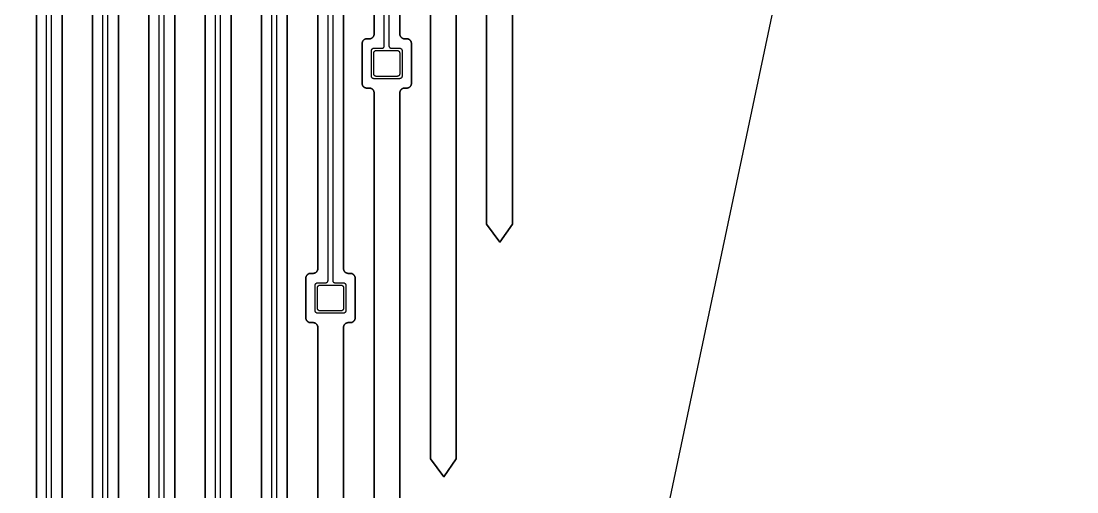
# Model space of a CAD drawing. Extents: x -2057 to 2225, y -44 to 31181.
# Drawn here: x 534.3 to 984.5, y 2857.1 to 3057.8 of the extents above; entities that cross this region are included whole.
import ezdxf

# ---------------------------------------------------------------- set-up
doc = ezdxf.new("R2010")
doc.units = 0
for name, color, linetype in [('electrode', 6, 'CONTINUOUS'), ('etching', 7, 'CONTINUOUS'), ('L2D0_etching2', 4, 'CONTINUOUS'), ('L3D0_etching3', 5, 'CONTINUOUS'), ('metalization', 8, 'CONTINUOUS'), ('polyimide', 9, 'CONTINUOUS'), ('polyimide_etch_borders', 10, 'CONTINUOUS')]:
    doc.layers.add(name, color=color, linetype=linetype)

msp = doc.modelspace()

# ---------------------------------------------------------------- linework, layer by layer
at = {"layer": 'electrode'}
for points in [[(685.66, 3034.247), (685.573, 3034.255), (685.487, 3034.27), (685.402, 3034.293), (685.32, 3034.323), (685.241, 3034.36), (685.166, 3034.403), (685.094, 3034.453), (685.027, 3034.509), (684.965, 3034.571), (684.909, 3034.638), (684.859, 3034.71), (684.816, 3034.785), (684.779, 3034.864), (684.749, 3034.946), (684.726, 3035.031), (684.711, 3035.117), (684.703, 3035.204), (684.703, 3044.291), (684.711, 3044.378), (684.726, 3044.464), (684.749, 3044.548), (684.779, 3044.63), (684.816, 3044.71), (684.859, 3044.785), (684.909, 3044.857), (684.965, 3044.924), (685.027, 3044.985), (685.094, 3045.042), (685.166, 3045.092), (685.241, 3045.135), (685.32, 3045.172), (685.402, 3045.202), (685.487, 3045.225), (685.573, 3045.24), (685.66, 3045.247), (694.747, 3045.247), (694.834, 3045.24), (694.92, 3045.225), (695.004, 3045.202), (695.086, 3045.172), (695.166, 3045.135), (695.241, 3045.092), (695.313, 3045.042), (695.38, 3044.985), (695.441, 3044.924), (695.498, 3044.857), (695.548, 3044.785), (695.591, 3044.71), (695.628, 3044.63), (695.658, 3044.548), (695.681, 3044.464), (695.696, 3044.378), (695.703, 3044.291), (695.703, 3035.204), (695.696, 3035.117), (695.681, 3035.031), (695.658, 3034.946), (695.628, 3034.864), (695.591, 3034.785), (695.548, 3034.71), (695.498, 3034.638), (695.441, 3034.571), (695.38, 3034.509), (695.313, 3034.453), (695.241, 3034.403), (695.166, 3034.36), (695.086, 3034.323), (695.004, 3034.293), (694.92, 3034.27), (694.834, 3034.255), (694.747, 3034.247)], [(661.66, 2934.247), (661.573, 2934.255), (661.487, 2934.27), (661.402, 2934.293), (661.32, 2934.323), (661.241, 2934.36), (661.166, 2934.403), (661.094, 2934.453), (661.027, 2934.509), (660.965, 2934.571), (660.909, 2934.638), (660.859, 2934.71), (660.816, 2934.785), (660.779, 2934.864), (660.749, 2934.946), (660.726, 2935.031), (660.711, 2935.117), (660.703, 2935.204), (660.703, 2944.291), (660.711, 2944.378), (660.726, 2944.464), (660.749, 2944.548), (660.779, 2944.63), (660.816, 2944.71), (660.859, 2944.785), (660.909, 2944.857), (660.965, 2944.924), (661.027, 2944.985), (661.094, 2945.042), (661.166, 2945.092), (661.241, 2945.135), (661.32, 2945.172), (661.402, 2945.202), (661.487, 2945.225), (661.573, 2945.24), (661.66, 2945.247), (670.747, 2945.247), (670.834, 2945.24), (670.92, 2945.225), (671.004, 2945.202), (671.086, 2945.172), (671.166, 2945.135), (671.241, 2945.092), (671.313, 2945.042), (671.38, 2944.985), (671.441, 2944.924), (671.498, 2944.857), (671.548, 2944.785), (671.591, 2944.71), (671.628, 2944.63), (671.658, 2944.548), (671.681, 2944.464), (671.696, 2944.378), (671.703, 2944.291), (671.703, 2935.204), (671.696, 2935.117), (671.681, 2935.031), (671.658, 2934.946), (671.628, 2934.864), (671.591, 2934.785), (671.548, 2934.71), (671.498, 2934.638), (671.441, 2934.571), (671.38, 2934.509), (671.313, 2934.453), (671.241, 2934.403), (671.166, 2934.36), (671.086, 2934.323), (671.004, 2934.293), (670.92, 2934.27), (670.834, 2934.255), (670.747, 2934.247)]]:
    msp.add_lwpolyline(points, close=True, dxfattribs=at)
at = {"layer": 'etching'}
for points in [[(1890.612, 20342.595), (1890.612, 10404.624), (907.37, 8971.06), (907.37, 3311.52), (208.395, -1.125), (80.82, -44.08), (0, 0), (-775.12, 3311.52), (-775.12, 8985.76), (-1736.396, 10397.27), (-1736.396, 20343.044)], [(540.792, 9035.371), (540.792, 2452.185)], [(551.792, 2452.185), (551.792, 9035.371)], [(564.792, 9035.371), (564.792, 2552.185)], [(575.792, 2552.185), (575.792, 9035.371)], [(588.792, 9035.371), (588.792, 2652.185)], [(599.792, 2652.185), (599.792, 9035.371)], [(612.792, 9035.371), (612.792, 2752.185)], [(623.792, 2752.185), (623.792, 9035.371)], [(636.792, 9035.371), (636.792, 2852.185)], [(647.792, 2852.185), (647.792, 9035.371)], [(660.792, 9035.371), (660.792, 2952.185), (660.784, 2952.059), (660.769, 2951.934), (660.745, 2951.811), (660.714, 2951.689), (660.675, 2951.57), (660.629, 2951.453), (660.575, 2951.339), (660.515, 2951.229), (660.447, 2951.123), (660.373, 2951.021), (660.293, 2950.924), (660.207, 2950.832), (660.116, 2950.746), (660.019, 2950.666), (659.917, 2950.592), (659.811, 2950.525), (659.701, 2950.465), (659.587, 2950.411), (659.47, 2950.365), (659.351, 2950.326), (659.229, 2950.295), (659.105, 2950.271), (658.981, 2950.255), (658.855, 2950.247), (657.641, 2950.247), (657.515, 2950.24), (657.39, 2950.224), (657.267, 2950.2), (657.145, 2950.169), (657.026, 2950.13), (656.909, 2950.084), (656.795, 2950.03), (656.685, 2949.97), (656.579, 2949.902), (656.477, 2949.828), (656.38, 2949.748), (656.288, 2949.662), (656.202, 2949.571), (656.122, 2949.474), (656.048, 2949.372), (655.981, 2949.266), (655.921, 2949.156), (655.867, 2949.042), (655.821, 2948.925), (655.782, 2948.806), (655.751, 2948.684), (655.727, 2948.56), (655.711, 2948.436), (655.703, 2948.31), (655.703, 2931.185), (655.711, 2931.059), (655.727, 2930.934), (655.751, 2930.811), (655.782, 2930.689), (655.821, 2930.57), (655.867, 2930.453), (655.921, 2930.339), (655.981, 2930.229), (656.048, 2930.123), (656.122, 2930.021), (656.202, 2929.924), (656.288, 2929.832), (656.38, 2929.746), (656.477, 2929.666), (656.579, 2929.592), (656.685, 2929.525), (656.795, 2929.465), (656.909, 2929.411), (657.026, 2929.365), (657.145, 2929.326), (657.267, 2929.295), (657.39, 2929.271), (657.515, 2929.255), (657.641, 2929.247), (658.855, 2929.247), (658.981, 2929.24), (659.105, 2929.224), (659.229, 2929.2), (659.351, 2929.169), (659.47, 2929.13), (659.587, 2929.084), (659.701, 2929.03), (659.811, 2928.97), (659.917, 2928.902), (660.019, 2928.828), (660.116, 2928.748), (660.207, 2928.662), (660.293, 2928.571), (660.373, 2928.474), (660.447, 2928.372), (660.515, 2928.266), (660.575, 2928.156), (660.629, 2928.042), (660.675, 2927.925), (660.714, 2927.806), (660.745, 2927.684), (660.769, 2927.56), (660.784, 2927.436), (660.792, 2927.31), (660.792, 2671.247)], [(671.754, 2671.247), (671.792, 2927.31), (671.8, 2927.436), (671.816, 2927.56), (671.84, 2927.684), (671.871, 2927.806), (671.91, 2927.925), (671.956, 2928.042), (672.009, 2928.156), (672.07, 2928.266), (672.137, 2928.372), (672.211, 2928.474), (672.291, 2928.571), (672.377, 2928.662), (672.469, 2928.748), (672.566, 2928.828), (672.668, 2928.902), (672.774, 2928.97), (672.884, 2929.03), (672.998, 2929.084), (673.114, 2929.13), (673.234, 2929.169), (673.356, 2929.2), (673.479, 2929.224), (673.604, 2929.24), (673.729, 2929.247), (674.766, 2929.247), (674.892, 2929.255), (675.016, 2929.271), (675.14, 2929.295), (675.262, 2929.326), (675.381, 2929.365), (675.498, 2929.411), (675.612, 2929.465), (675.722, 2929.525), (675.828, 2929.592), (675.93, 2929.666), (676.027, 2929.746), (676.118, 2929.832), (676.204, 2929.924), (676.284, 2930.021), (676.358, 2930.123), (676.426, 2930.229), (676.486, 2930.339), (676.54, 2930.453), (676.586, 2930.57), (676.625, 2930.689), (676.656, 2930.811), (676.68, 2930.934), (676.696, 2931.059), (676.703, 2931.185), (676.703, 2948.31), (676.696, 2948.436), (676.68, 2948.56), (676.656, 2948.684), (676.625, 2948.806), (676.586, 2948.925), (676.54, 2949.042), (676.486, 2949.156), (676.426, 2949.266), (676.358, 2949.372), (676.284, 2949.474), (676.204, 2949.571), (676.118, 2949.662), (676.027, 2949.748), (675.93, 2949.828), (675.828, 2949.902), (675.722, 2949.97), (675.612, 2950.03), (675.498, 2950.084), (675.381, 2950.13), (675.262, 2950.169), (675.14, 2950.2), (675.016, 2950.224), (674.892, 2950.24), (674.766, 2950.247), (673.729, 2950.247), (673.604, 2950.255), (673.479, 2950.271), (673.356, 2950.295), (673.234, 2950.326), (673.114, 2950.365), (672.998, 2950.411), (672.884, 2950.465), (672.774, 2950.525), (672.668, 2950.592), (672.566, 2950.666), (672.469, 2950.746), (672.377, 2950.832), (672.291, 2950.924), (672.211, 2951.021), (672.137, 2951.123), (672.07, 2951.229), (672.009, 2951.339), (671.956, 2951.453), (671.91, 2951.57), (671.871, 2951.689), (671.84, 2951.811), (671.816, 2951.934), (671.8, 2952.059), (671.792, 2952.185), (671.792, 9035.371)], [(684.792, 9035.371), (684.792, 3052.185), (684.784, 3052.059), (684.769, 3051.934), (684.745, 3051.811), (684.714, 3051.689), (684.675, 3051.57), (684.629, 3051.453), (684.575, 3051.339), (684.515, 3051.229), (684.447, 3051.123), (684.373, 3051.021), (684.293, 3050.924), (684.207, 3050.832), (684.116, 3050.746), (684.019, 3050.666), (683.917, 3050.592), (683.811, 3050.525), (683.701, 3050.465), (683.587, 3050.411), (683.47, 3050.365), (683.351, 3050.326), (683.229, 3050.295), (683.105, 3050.271), (682.981, 3050.255), (682.855, 3050.247), (681.641, 3050.247), (681.515, 3050.24), (681.39, 3050.224), (681.267, 3050.2), (681.145, 3050.169), (681.026, 3050.13), (680.909, 3050.084), (680.795, 3050.03), (680.685, 3049.97), (680.579, 3049.902), (680.477, 3049.828), (680.38, 3049.748), (680.288, 3049.662), (680.202, 3049.571), (680.122, 3049.474), (680.048, 3049.372), (679.981, 3049.266), (679.921, 3049.156), (679.867, 3049.042), (679.821, 3048.925), (679.782, 3048.806), (679.751, 3048.684), (679.727, 3048.56), (679.711, 3048.436), (679.703, 3048.31), (679.703, 3031.185), (679.711, 3031.059), (679.727, 3030.934), (679.751, 3030.811), (679.782, 3030.689), (679.821, 3030.57), (679.867, 3030.453), (679.921, 3030.339), (679.981, 3030.229), (680.048, 3030.123), (680.122, 3030.021), (680.202, 3029.924), (680.288, 3029.832), (680.38, 3029.746), (680.477, 3029.666), (680.579, 3029.592), (680.685, 3029.525), (680.795, 3029.465), (680.909, 3029.411), (681.026, 3029.365), (681.145, 3029.326), (681.267, 3029.295), (681.39, 3029.271), (681.515, 3029.255), (681.641, 3029.247), (682.855, 3029.247), (682.981, 3029.24), (683.105, 3029.224), (683.229, 3029.2), (683.351, 3029.169), (683.47, 3029.13), (683.587, 3029.084), (683.701, 3029.03), (683.811, 3028.97), (683.917, 3028.902), (684.019, 3028.828), (684.116, 3028.748), (684.207, 3028.662), (684.293, 3028.571), (684.373, 3028.474), (684.447, 3028.372), (684.515, 3028.266), (684.575, 3028.156), (684.629, 3028.042), (684.675, 3027.925), (684.714, 3027.806), (684.745, 3027.684), (684.769, 3027.56), (684.784, 3027.436), (684.792, 3027.31), (684.792, 2771.247)], [(695.754, 2771.247), (695.792, 3027.31), (695.8, 3027.436), (695.816, 3027.56), (695.84, 3027.684), (695.871, 3027.806), (695.91, 3027.925), (695.956, 3028.042), (696.009, 3028.156), (696.07, 3028.266), (696.137, 3028.372), (696.211, 3028.474), (696.291, 3028.571), (696.377, 3028.662), (696.469, 3028.748), (696.566, 3028.828), (696.668, 3028.902), (696.774, 3028.97), (696.884, 3029.03), (696.998, 3029.084), (697.114, 3029.13), (697.234, 3029.169), (697.356, 3029.2), (697.479, 3029.224), (697.604, 3029.24), (697.729, 3029.247), (698.766, 3029.247), (698.892, 3029.255), (699.016, 3029.271), (699.14, 3029.295), (699.262, 3029.326), (699.381, 3029.365), (699.498, 3029.411), (699.612, 3029.465), (699.722, 3029.525), (699.828, 3029.592), (699.93, 3029.666), (700.027, 3029.746), (700.118, 3029.832), (700.204, 3029.924), (700.284, 3030.021), (700.358, 3030.123), (700.426, 3030.229), (700.486, 3030.339), (700.54, 3030.453), (700.586, 3030.57), (700.625, 3030.689), (700.656, 3030.811), (700.68, 3030.934), (700.696, 3031.059), (700.703, 3031.185), (700.703, 3048.31), (700.696, 3048.436), (700.68, 3048.56), (700.656, 3048.684), (700.625, 3048.806), (700.586, 3048.925), (700.54, 3049.042), (700.486, 3049.156), (700.426, 3049.266), (700.358, 3049.372), (700.284, 3049.474), (700.204, 3049.571), (700.118, 3049.662), (700.027, 3049.748), (699.93, 3049.828), (699.828, 3049.902), (699.722, 3049.97), (699.612, 3050.03), (699.498, 3050.084), (699.381, 3050.13), (699.262, 3050.169), (699.14, 3050.2), (699.016, 3050.224), (698.892, 3050.24), (698.766, 3050.247), (697.729, 3050.247), (697.604, 3050.255), (697.479, 3050.271), (697.356, 3050.295), (697.234, 3050.326), (697.114, 3050.365), (696.998, 3050.411), (696.884, 3050.465), (696.774, 3050.525), (696.668, 3050.592), (696.566, 3050.666), (696.469, 3050.746), (696.377, 3050.832), (696.291, 3050.924), (696.211, 3051.021), (696.137, 3051.123), (696.07, 3051.229), (696.009, 3051.339), (695.956, 3051.453), (695.91, 3051.57), (695.871, 3051.689), (695.84, 3051.811), (695.816, 3051.934), (695.8, 3052.059), (695.792, 3052.185), (695.792, 9035.371)], [(732.792, 3227.31), (732.792, 2971.247), (738.472, 2963.52), (743.754, 2971.247), (743.792, 3227.31)], [(708.792, 3127.31), (708.792, 2871.247), (714.472, 2863.52), (719.754, 2871.247), (719.792, 3127.31)]]:
    msp.add_lwpolyline(points, dxfattribs=at)
at = {"layer": 'L2D0_etching2'}
msp.add_lwpolyline([(1890.612, 20342.595), (1890.612, 10404.624), (907.37, 8971.06), (907.37, 3311.52), (208.395, -1.125), (80.82, -44.08), (0, 0), (-775.12, 3311.52), (-775.12, 8985.76), (-1736.396, 10397.27), (-1736.396, 20343.044)], dxfattribs=at)
at = {"layer": 'L3D0_etching3'}
for points in [[(1890.612, 20342.595), (1890.612, 10404.624), (907.37, 8971.06), (907.37, 3311.52), (208.395, -1.125), (80.82, -44.08), (0, 0), (-775.12, 3311.52), (-775.12, 8985.76), (-1736.396, 10397.27), (-1736.396, 20343.044)], [(540.792, 9035.371), (540.792, 2452.185)], [(551.792, 2452.185), (551.792, 9035.371)], [(564.792, 9035.371), (564.792, 2552.185)], [(575.792, 2552.185), (575.792, 9035.371)], [(588.792, 9035.371), (588.792, 2652.185)], [(599.792, 2652.185), (599.792, 9035.371)], [(612.792, 9035.371), (612.792, 2752.185)], [(623.792, 2752.185), (623.792, 9035.371)], [(636.792, 9035.371), (636.792, 2852.185)], [(647.792, 2852.185), (647.792, 9035.371)], [(660.792, 9035.371), (660.792, 2952.185), (660.784, 2952.059), (660.769, 2951.934), (660.745, 2951.811), (660.714, 2951.689), (660.675, 2951.57), (660.629, 2951.453), (660.575, 2951.339), (660.515, 2951.229), (660.447, 2951.123), (660.373, 2951.021), (660.293, 2950.924), (660.207, 2950.832), (660.116, 2950.746), (660.019, 2950.666), (659.917, 2950.592), (659.811, 2950.525), (659.701, 2950.465), (659.587, 2950.411), (659.47, 2950.365), (659.351, 2950.326), (659.229, 2950.295), (659.105, 2950.271), (658.981, 2950.255), (658.855, 2950.247), (657.641, 2950.247), (657.515, 2950.24), (657.39, 2950.224), (657.267, 2950.2), (657.145, 2950.169), (657.026, 2950.13), (656.909, 2950.084), (656.795, 2950.03), (656.685, 2949.97), (656.579, 2949.902), (656.477, 2949.828), (656.38, 2949.748), (656.288, 2949.662), (656.202, 2949.571), (656.122, 2949.474), (656.048, 2949.372), (655.981, 2949.266), (655.921, 2949.156), (655.867, 2949.042), (655.821, 2948.925), (655.782, 2948.806), (655.751, 2948.684), (655.727, 2948.56), (655.711, 2948.436), (655.703, 2948.31), (655.703, 2931.185), (655.711, 2931.059), (655.727, 2930.934), (655.751, 2930.811), (655.782, 2930.689), (655.821, 2930.57), (655.867, 2930.453), (655.921, 2930.339), (655.981, 2930.229), (656.048, 2930.123), (656.122, 2930.021), (656.202, 2929.924), (656.288, 2929.832), (656.38, 2929.746), (656.477, 2929.666), (656.579, 2929.592), (656.685, 2929.525), (656.795, 2929.465), (656.909, 2929.411), (657.026, 2929.365), (657.145, 2929.326), (657.267, 2929.295), (657.39, 2929.271), (657.515, 2929.255), (657.641, 2929.247), (658.855, 2929.247), (658.981, 2929.24), (659.105, 2929.224), (659.229, 2929.2), (659.351, 2929.169), (659.47, 2929.13), (659.587, 2929.084), (659.701, 2929.03), (659.811, 2928.97), (659.917, 2928.902), (660.019, 2928.828), (660.116, 2928.748), (660.207, 2928.662), (660.293, 2928.571), (660.373, 2928.474), (660.447, 2928.372), (660.515, 2928.266), (660.575, 2928.156), (660.629, 2928.042), (660.675, 2927.925), (660.714, 2927.806), (660.745, 2927.684), (660.769, 2927.56), (660.784, 2927.436), (660.792, 2927.31), (660.792, 2671.247)], [(671.754, 2671.247), (671.792, 2927.31), (671.8, 2927.436), (671.816, 2927.56), (671.84, 2927.684), (671.871, 2927.806), (671.91, 2927.925), (671.956, 2928.042), (672.009, 2928.156), (672.07, 2928.266), (672.137, 2928.372), (672.211, 2928.474), (672.291, 2928.571), (672.377, 2928.662), (672.469, 2928.748), (672.566, 2928.828), (672.668, 2928.902), (672.774, 2928.97), (672.884, 2929.03), (672.998, 2929.084), (673.114, 2929.13), (673.234, 2929.169), (673.356, 2929.2), (673.479, 2929.224), (673.604, 2929.24), (673.729, 2929.247), (674.766, 2929.247), (674.892, 2929.255), (675.016, 2929.271), (675.14, 2929.295), (675.262, 2929.326), (675.381, 2929.365), (675.498, 2929.411), (675.612, 2929.465), (675.722, 2929.525), (675.828, 2929.592), (675.93, 2929.666), (676.027, 2929.746), (676.118, 2929.832), (676.204, 2929.924), (676.284, 2930.021), (676.358, 2930.123), (676.426, 2930.229), (676.486, 2930.339), (676.54, 2930.453), (676.586, 2930.57), (676.625, 2930.689), (676.656, 2930.811), (676.68, 2930.934), (676.696, 2931.059), (676.703, 2931.185), (676.703, 2948.31), (676.696, 2948.436), (676.68, 2948.56), (676.656, 2948.684), (676.625, 2948.806), (676.586, 2948.925), (676.54, 2949.042), (676.486, 2949.156), (676.426, 2949.266), (676.358, 2949.372), (676.284, 2949.474), (676.204, 2949.571), (676.118, 2949.662), (676.027, 2949.748), (675.93, 2949.828), (675.828, 2949.902), (675.722, 2949.97), (675.612, 2950.03), (675.498, 2950.084), (675.381, 2950.13), (675.262, 2950.169), (675.14, 2950.2), (675.016, 2950.224), (674.892, 2950.24), (674.766, 2950.247), (673.729, 2950.247), (673.604, 2950.255), (673.479, 2950.271), (673.356, 2950.295), (673.234, 2950.326), (673.114, 2950.365), (672.998, 2950.411), (672.884, 2950.465), (672.774, 2950.525), (672.668, 2950.592), (672.566, 2950.666), (672.469, 2950.746), (672.377, 2950.832), (672.291, 2950.924), (672.211, 2951.021), (672.137, 2951.123), (672.07, 2951.229), (672.009, 2951.339), (671.956, 2951.453), (671.91, 2951.57), (671.871, 2951.689), (671.84, 2951.811), (671.816, 2951.934), (671.8, 2952.059), (671.792, 2952.185), (671.792, 9035.371)], [(684.792, 9035.371), (684.792, 3052.185), (684.784, 3052.059), (684.769, 3051.934), (684.745, 3051.811), (684.714, 3051.689), (684.675, 3051.57), (684.629, 3051.453), (684.575, 3051.339), (684.515, 3051.229), (684.447, 3051.123), (684.373, 3051.021), (684.293, 3050.924), (684.207, 3050.832), (684.116, 3050.746), (684.019, 3050.666), (683.917, 3050.592), (683.811, 3050.525), (683.701, 3050.465), (683.587, 3050.411), (683.47, 3050.365), (683.351, 3050.326), (683.229, 3050.295), (683.105, 3050.271), (682.981, 3050.255), (682.855, 3050.247), (681.641, 3050.247), (681.515, 3050.24), (681.39, 3050.224), (681.267, 3050.2), (681.145, 3050.169), (681.026, 3050.13), (680.909, 3050.084), (680.795, 3050.03), (680.685, 3049.97), (680.579, 3049.902), (680.477, 3049.828), (680.38, 3049.748), (680.288, 3049.662), (680.202, 3049.571), (680.122, 3049.474), (680.048, 3049.372), (679.981, 3049.266), (679.921, 3049.156), (679.867, 3049.042), (679.821, 3048.925), (679.782, 3048.806), (679.751, 3048.684), (679.727, 3048.56), (679.711, 3048.436), (679.703, 3048.31), (679.703, 3031.185), (679.711, 3031.059), (679.727, 3030.934), (679.751, 3030.811), (679.782, 3030.689), (679.821, 3030.57), (679.867, 3030.453), (679.921, 3030.339), (679.981, 3030.229), (680.048, 3030.123), (680.122, 3030.021), (680.202, 3029.924), (680.288, 3029.832), (680.38, 3029.746), (680.477, 3029.666), (680.579, 3029.592), (680.685, 3029.525), (680.795, 3029.465), (680.909, 3029.411), (681.026, 3029.365), (681.145, 3029.326), (681.267, 3029.295), (681.39, 3029.271), (681.515, 3029.255), (681.641, 3029.247), (682.855, 3029.247), (682.981, 3029.24), (683.105, 3029.224), (683.229, 3029.2), (683.351, 3029.169), (683.47, 3029.13), (683.587, 3029.084), (683.701, 3029.03), (683.811, 3028.97), (683.917, 3028.902), (684.019, 3028.828), (684.116, 3028.748), (684.207, 3028.662), (684.293, 3028.571), (684.373, 3028.474), (684.447, 3028.372), (684.515, 3028.266), (684.575, 3028.156), (684.629, 3028.042), (684.675, 3027.925), (684.714, 3027.806), (684.745, 3027.684), (684.769, 3027.56), (684.784, 3027.436), (684.792, 3027.31), (684.792, 2771.247)], [(695.754, 2771.247), (695.792, 3027.31), (695.8, 3027.436), (695.816, 3027.56), (695.84, 3027.684), (695.871, 3027.806), (695.91, 3027.925), (695.956, 3028.042), (696.009, 3028.156), (696.07, 3028.266), (696.137, 3028.372), (696.211, 3028.474), (696.291, 3028.571), (696.377, 3028.662), (696.469, 3028.748), (696.566, 3028.828), (696.668, 3028.902), (696.774, 3028.97), (696.884, 3029.03), (696.998, 3029.084), (697.114, 3029.13), (697.234, 3029.169), (697.356, 3029.2), (697.479, 3029.224), (697.604, 3029.24), (697.729, 3029.247), (698.766, 3029.247), (698.892, 3029.255), (699.016, 3029.271), (699.14, 3029.295), (699.262, 3029.326), (699.381, 3029.365), (699.498, 3029.411), (699.612, 3029.465), (699.722, 3029.525), (699.828, 3029.592), (699.93, 3029.666), (700.027, 3029.746), (700.118, 3029.832), (700.204, 3029.924), (700.284, 3030.021), (700.358, 3030.123), (700.426, 3030.229), (700.486, 3030.339), (700.54, 3030.453), (700.586, 3030.57), (700.625, 3030.689), (700.656, 3030.811), (700.68, 3030.934), (700.696, 3031.059), (700.703, 3031.185), (700.703, 3048.31), (700.696, 3048.436), (700.68, 3048.56), (700.656, 3048.684), (700.625, 3048.806), (700.586, 3048.925), (700.54, 3049.042), (700.486, 3049.156), (700.426, 3049.266), (700.358, 3049.372), (700.284, 3049.474), (700.204, 3049.571), (700.118, 3049.662), (700.027, 3049.748), (699.93, 3049.828), (699.828, 3049.902), (699.722, 3049.97), (699.612, 3050.03), (699.498, 3050.084), (699.381, 3050.13), (699.262, 3050.169), (699.14, 3050.2), (699.016, 3050.224), (698.892, 3050.24), (698.766, 3050.247), (697.729, 3050.247), (697.604, 3050.255), (697.479, 3050.271), (697.356, 3050.295), (697.234, 3050.326), (697.114, 3050.365), (696.998, 3050.411), (696.884, 3050.465), (696.774, 3050.525), (696.668, 3050.592), (696.566, 3050.666), (696.469, 3050.746), (696.377, 3050.832), (696.291, 3050.924), (696.211, 3051.021), (696.137, 3051.123), (696.07, 3051.229), (696.009, 3051.339), (695.956, 3051.453), (695.91, 3051.57), (695.871, 3051.689), (695.84, 3051.811), (695.816, 3051.934), (695.8, 3052.059), (695.792, 3052.185), (695.792, 9035.371)], [(732.792, 3227.31), (732.792, 2971.247), (738.472, 2963.52), (743.754, 2971.247), (743.792, 3227.31)], [(708.792, 3127.31), (708.792, 2871.247), (714.472, 2863.52), (719.754, 2871.247), (719.792, 3127.31)]]:
    msp.add_lwpolyline(points, dxfattribs=at)
at = {"layer": 'metalization'}
for points in [[(545.142, 2447.204), (545.142, 9040.22)], [(547.142, 9040.22), (547.142, 2447.204)], [(569.142, 2547.204), (569.142, 9040.22)], [(571.142, 9040.22), (571.142, 2547.204)], [(593.142, 2647.204), (593.142, 9040.22)], [(595.142, 9040.22), (595.142, 2647.204)], [(617.142, 2747.204), (617.142, 9040.22)], [(619.142, 9040.22), (619.142, 2747.204)], [(641.142, 2847.204), (641.142, 9040.22)], [(643.142, 9040.22), (643.142, 2847.204)], [(667.142, 9040.22), (667.142, 2947.204), (667.15, 2947.117), (667.165, 2947.031), (667.188, 2946.946), (667.218, 2946.864), (667.254, 2946.785), (667.298, 2946.71), (667.348, 2946.638), (667.404, 2946.571), (667.466, 2946.509), (667.533, 2946.453), (667.604, 2946.403), (667.68, 2946.36), (667.759, 2946.323), (667.841, 2946.293), (667.926, 2946.27), (668.012, 2946.255), (668.099, 2946.247), (671.747, 2946.247), (671.834, 2946.24), (671.92, 2946.225), (672.004, 2946.202), (672.086, 2946.172), (672.166, 2946.135), (672.241, 2946.092), (672.313, 2946.042), (672.38, 2945.985), (672.441, 2945.924), (672.498, 2945.857), (672.548, 2945.785), (672.591, 2945.71), (672.628, 2945.63), (672.658, 2945.548), (672.681, 2945.464), (672.696, 2945.378), (672.703, 2945.291), (672.703, 2934.204), (672.696, 2934.117), (672.681, 2934.031), (672.658, 2933.946), (672.628, 2933.864), (672.591, 2933.785), (672.548, 2933.71), (672.498, 2933.638), (672.441, 2933.571), (672.38, 2933.509), (672.313, 2933.453), (672.241, 2933.403), (672.166, 2933.36), (672.086, 2933.323), (672.004, 2933.293), (671.92, 2933.27), (671.834, 2933.255), (671.747, 2933.247), (660.66, 2933.247), (660.573, 2933.255), (660.487, 2933.27), (660.402, 2933.293), (660.32, 2933.323), (660.241, 2933.36), (660.166, 2933.403), (660.094, 2933.453), (660.027, 2933.509), (659.965, 2933.571), (659.909, 2933.638), (659.859, 2933.71), (659.816, 2933.785), (659.779, 2933.864), (659.749, 2933.946), (659.726, 2934.031), (659.711, 2934.117), (659.703, 2934.204), (659.703, 2945.291), (659.711, 2945.378), (659.726, 2945.464), (659.749, 2945.548), (659.779, 2945.63), (659.816, 2945.71), (659.859, 2945.785), (659.909, 2945.857), (659.965, 2945.924), (660.027, 2945.985), (660.094, 2946.042), (660.166, 2946.092), (660.241, 2946.135), (660.32, 2946.172), (660.402, 2946.202), (660.487, 2946.225), (660.573, 2946.24), (660.66, 2946.247), (664.186, 2946.247), (664.273, 2946.255), (664.359, 2946.27), (664.443, 2946.293), (664.525, 2946.323), (664.604, 2946.36), (664.68, 2946.403), (664.752, 2946.453), (664.819, 2946.509), (664.88, 2946.571), (664.936, 2946.638), (664.986, 2946.71), (665.03, 2946.785), (665.067, 2946.864), (665.097, 2946.946), (665.12, 2947.031), (665.135, 2947.117), (665.142, 2947.204), (665.142, 9040.22)], [(691.142, 9040.22), (691.142, 3047.204), (691.15, 3047.117), (691.165, 3047.031), (691.188, 3046.946), (691.218, 3046.864), (691.254, 3046.785), (691.298, 3046.71), (691.348, 3046.638), (691.404, 3046.571), (691.466, 3046.509), (691.533, 3046.453), (691.604, 3046.403), (691.68, 3046.36), (691.759, 3046.323), (691.841, 3046.293), (691.926, 3046.27), (692.012, 3046.255), (692.099, 3046.247), (695.747, 3046.247), (695.834, 3046.24), (695.92, 3046.225), (696.004, 3046.202), (696.086, 3046.172), (696.166, 3046.135), (696.241, 3046.092), (696.313, 3046.042), (696.38, 3045.985), (696.441, 3045.924), (696.498, 3045.857), (696.548, 3045.785), (696.591, 3045.71), (696.628, 3045.63), (696.658, 3045.548), (696.681, 3045.464), (696.696, 3045.378), (696.703, 3045.291), (696.703, 3034.204), (696.696, 3034.117), (696.681, 3034.031), (696.658, 3033.946), (696.628, 3033.864), (696.591, 3033.785), (696.548, 3033.71), (696.498, 3033.638), (696.441, 3033.571), (696.38, 3033.509), (696.313, 3033.453), (696.241, 3033.403), (696.166, 3033.36), (696.086, 3033.323), (696.004, 3033.293), (695.92, 3033.27), (695.834, 3033.255), (695.747, 3033.247), (684.66, 3033.247), (684.573, 3033.255), (684.487, 3033.27), (684.402, 3033.293), (684.32, 3033.323), (684.241, 3033.36), (684.166, 3033.403), (684.094, 3033.453), (684.027, 3033.509), (683.965, 3033.571), (683.909, 3033.638), (683.859, 3033.71), (683.816, 3033.785), (683.779, 3033.864), (683.749, 3033.946), (683.726, 3034.031), (683.711, 3034.117), (683.703, 3034.204), (683.703, 3045.291), (683.711, 3045.378), (683.726, 3045.464), (683.749, 3045.548), (683.779, 3045.63), (683.816, 3045.71), (683.859, 3045.785), (683.909, 3045.857), (683.965, 3045.924), (684.027, 3045.985), (684.094, 3046.042), (684.166, 3046.092), (684.241, 3046.135), (684.32, 3046.172), (684.402, 3046.202), (684.487, 3046.225), (684.573, 3046.24), (684.66, 3046.247), (688.186, 3046.247), (688.273, 3046.255), (688.359, 3046.27), (688.443, 3046.293), (688.525, 3046.323), (688.604, 3046.36), (688.68, 3046.403), (688.752, 3046.453), (688.819, 3046.509), (688.88, 3046.571), (688.936, 3046.638), (688.986, 3046.71), (689.03, 3046.785), (689.067, 3046.864), (689.097, 3046.946), (689.12, 3047.031), (689.135, 3047.117), (689.142, 3047.204), (689.142, 9040.22)]]:
    msp.add_lwpolyline(points, dxfattribs=at)
at = {"layer": 'polyimide'}
for points in [[(540.792, 2452.185), (540.792, 9035.371)], [(540.792, 9035.371), (540.792, 2452.185)], [(551.792, 9035.371), (551.792, 2452.185)], [(551.792, 2452.185), (551.792, 9035.371)], [(564.792, 2552.185), (564.792, 9035.371)], [(564.792, 9035.371), (564.792, 2552.185)], [(575.792, 9035.371), (575.792, 2552.185)], [(575.792, 2552.185), (575.792, 9035.371)], [(588.792, 2652.185), (588.792, 9035.371)], [(588.792, 9035.371), (588.792, 2652.185)], [(599.792, 9035.371), (599.792, 2652.185)], [(599.792, 2652.185), (599.792, 9035.371)], [(612.792, 2752.185), (612.792, 9035.371)], [(612.792, 9035.371), (612.792, 2752.185)], [(623.792, 9035.371), (623.792, 2752.185)], [(623.792, 2752.185), (623.792, 9035.371)], [(636.792, 2852.185), (636.792, 9035.371)], [(636.792, 9035.371), (636.792, 2852.185)], [(647.792, 9035.371), (647.792, 2852.185)], [(647.792, 2852.185), (647.792, 9035.371)], [(660.792, 2671.247), (660.792, 2927.31), (660.784, 2927.436), (660.769, 2927.56), (660.745, 2927.684), (660.714, 2927.806), (660.675, 2927.925), (660.629, 2928.042), (660.575, 2928.156), (660.515, 2928.266), (660.447, 2928.372), (660.373, 2928.474), (660.293, 2928.571), (660.207, 2928.662), (660.116, 2928.748), (660.019, 2928.828), (659.917, 2928.902), (659.811, 2928.97), (659.701, 2929.03), (659.587, 2929.084), (659.47, 2929.13), (659.351, 2929.169), (659.229, 2929.2), (659.105, 2929.224), (658.981, 2929.24), (658.855, 2929.247), (657.641, 2929.247), (657.515, 2929.255), (657.39, 2929.271), (657.267, 2929.295), (657.145, 2929.326), (657.026, 2929.365), (656.909, 2929.411), (656.795, 2929.465), (656.685, 2929.525), (656.579, 2929.592), (656.477, 2929.666), (656.38, 2929.746), (656.288, 2929.832), (656.202, 2929.924), (656.122, 2930.021), (656.048, 2930.123), (655.981, 2930.229), (655.921, 2930.339), (655.867, 2930.453), (655.821, 2930.57), (655.782, 2930.689), (655.751, 2930.811), (655.727, 2930.934), (655.711, 2931.059), (655.703, 2931.185), (655.703, 2948.31), (655.711, 2948.436), (655.727, 2948.56), (655.751, 2948.684), (655.782, 2948.806), (655.821, 2948.925), (655.867, 2949.042), (655.921, 2949.156), (655.981, 2949.266), (656.048, 2949.372), (656.122, 2949.474), (656.202, 2949.571), (656.288, 2949.662), (656.38, 2949.748), (656.477, 2949.828), (656.579, 2949.902), (656.685, 2949.97), (656.795, 2950.03), (656.909, 2950.084), (657.026, 2950.13), (657.145, 2950.169), (657.267, 2950.2), (657.39, 2950.224), (657.515, 2950.24), (657.641, 2950.247), (658.855, 2950.247), (658.981, 2950.255), (659.105, 2950.271), (659.229, 2950.295), (659.351, 2950.326), (659.47, 2950.365), (659.587, 2950.411), (659.701, 2950.465), (659.811, 2950.525), (659.917, 2950.592), (660.019, 2950.666), (660.116, 2950.746), (660.207, 2950.832), (660.293, 2950.924), (660.373, 2951.021), (660.447, 2951.123), (660.515, 2951.229), (660.575, 2951.339), (660.629, 2951.453), (660.675, 2951.57), (660.714, 2951.689), (660.745, 2951.811), (660.769, 2951.934), (660.784, 2952.059), (660.792, 2952.185), (660.792, 9035.371)], [(660.792, 9035.371), (660.792, 2952.185), (660.784, 2952.059), (660.769, 2951.934), (660.745, 2951.811), (660.714, 2951.689), (660.675, 2951.57), (660.629, 2951.453), (660.575, 2951.339), (660.515, 2951.229), (660.447, 2951.123), (660.373, 2951.021), (660.293, 2950.924), (660.207, 2950.832), (660.116, 2950.746), (660.019, 2950.666), (659.917, 2950.592), (659.811, 2950.525), (659.701, 2950.465), (659.587, 2950.411), (659.47, 2950.365), (659.351, 2950.326), (659.229, 2950.295), (659.105, 2950.271), (658.981, 2950.255), (658.855, 2950.247), (657.641, 2950.247), (657.515, 2950.24), (657.39, 2950.224), (657.267, 2950.2), (657.145, 2950.169), (657.026, 2950.13), (656.909, 2950.084), (656.795, 2950.03), (656.685, 2949.97), (656.579, 2949.902), (656.477, 2949.828), (656.38, 2949.748), (656.288, 2949.662), (656.202, 2949.571), (656.122, 2949.474), (656.048, 2949.372), (655.981, 2949.266), (655.921, 2949.156), (655.867, 2949.042), (655.821, 2948.925), (655.782, 2948.806), (655.751, 2948.684), (655.727, 2948.56), (655.711, 2948.436), (655.703, 2948.31), (655.703, 2931.185), (655.711, 2931.059), (655.727, 2930.934), (655.751, 2930.811), (655.782, 2930.689), (655.821, 2930.57), (655.867, 2930.453), (655.921, 2930.339), (655.981, 2930.229), (656.048, 2930.123), (656.122, 2930.021), (656.202, 2929.924), (656.288, 2929.832), (656.38, 2929.746), (656.477, 2929.666), (656.579, 2929.592), (656.685, 2929.525), (656.795, 2929.465), (656.909, 2929.411), (657.026, 2929.365), (657.145, 2929.326), (657.267, 2929.295), (657.39, 2929.271), (657.515, 2929.255), (657.641, 2929.247), (658.855, 2929.247), (658.981, 2929.24), (659.105, 2929.224), (659.229, 2929.2), (659.351, 2929.169), (659.47, 2929.13), (659.587, 2929.084), (659.701, 2929.03), (659.811, 2928.97), (659.917, 2928.902), (660.019, 2928.828), (660.116, 2928.748), (660.207, 2928.662), (660.293, 2928.571), (660.373, 2928.474), (660.447, 2928.372), (660.515, 2928.266), (660.575, 2928.156), (660.629, 2928.042), (660.675, 2927.925), (660.714, 2927.806), (660.745, 2927.684), (660.769, 2927.56), (660.784, 2927.436), (660.792, 2927.31), (660.792, 2671.247)], [(671.792, 9035.371), (671.792, 2952.185), (671.8, 2952.059), (671.816, 2951.934), (671.84, 2951.811), (671.871, 2951.689), (671.91, 2951.57), (671.956, 2951.453), (672.009, 2951.339), (672.07, 2951.229), (672.137, 2951.123), (672.211, 2951.021), (672.291, 2950.924), (672.377, 2950.832), (672.469, 2950.746), (672.566, 2950.666), (672.668, 2950.592), (672.774, 2950.525), (672.884, 2950.465), (672.998, 2950.411), (673.114, 2950.365), (673.234, 2950.326), (673.356, 2950.295), (673.479, 2950.271), (673.604, 2950.255), (673.729, 2950.247), (674.766, 2950.247), (674.892, 2950.24), (675.016, 2950.224), (675.14, 2950.2), (675.262, 2950.169), (675.381, 2950.13), (675.498, 2950.084), (675.612, 2950.03), (675.722, 2949.97), (675.828, 2949.902), (675.93, 2949.828), (676.027, 2949.748), (676.118, 2949.662), (676.204, 2949.571), (676.284, 2949.474), (676.358, 2949.372), (676.426, 2949.266), (676.486, 2949.156), (676.54, 2949.042), (676.586, 2948.925), (676.625, 2948.806), (676.656, 2948.684), (676.68, 2948.56), (676.696, 2948.436), (676.703, 2948.31), (676.703, 2931.185), (676.696, 2931.059), (676.68, 2930.934), (676.656, 2930.811), (676.625, 2930.689), (676.586, 2930.57), (676.54, 2930.453), (676.486, 2930.339), (676.426, 2930.229), (676.358, 2930.123), (676.284, 2930.021), (676.204, 2929.924), (676.118, 2929.832), (676.027, 2929.746), (675.93, 2929.666), (675.828, 2929.592), (675.722, 2929.525), (675.612, 2929.465), (675.498, 2929.411), (675.381, 2929.365), (675.262, 2929.326), (675.14, 2929.295), (675.016, 2929.271), (674.892, 2929.255), (674.766, 2929.247), (673.729, 2929.247), (673.604, 2929.24), (673.479, 2929.224), (673.356, 2929.2), (673.234, 2929.169), (673.114, 2929.13), (672.998, 2929.084), (672.884, 2929.03), (672.774, 2928.97), (672.668, 2928.902), (672.566, 2928.828), (672.469, 2928.748), (672.377, 2928.662), (672.291, 2928.571), (672.211, 2928.474), (672.137, 2928.372), (672.07, 2928.266), (672.009, 2928.156), (671.956, 2928.042), (671.91, 2927.925), (671.871, 2927.806), (671.84, 2927.684), (671.816, 2927.56), (671.8, 2927.436), (671.792, 2927.31), (671.754, 2671.247)], [(671.754, 2671.247), (671.792, 2927.31), (671.8, 2927.436), (671.816, 2927.56), (671.84, 2927.684), (671.871, 2927.806), (671.91, 2927.925), (671.956, 2928.042), (672.009, 2928.156), (672.07, 2928.266), (672.137, 2928.372), (672.211, 2928.474), (672.291, 2928.571), (672.377, 2928.662), (672.469, 2928.748), (672.566, 2928.828), (672.668, 2928.902), (672.774, 2928.97), (672.884, 2929.03), (672.998, 2929.084), (673.114, 2929.13), (673.234, 2929.169), (673.356, 2929.2), (673.479, 2929.224), (673.604, 2929.24), (673.729, 2929.247), (674.766, 2929.247), (674.892, 2929.255), (675.016, 2929.271), (675.14, 2929.295), (675.262, 2929.326), (675.381, 2929.365), (675.498, 2929.411), (675.612, 2929.465), (675.722, 2929.525), (675.828, 2929.592), (675.93, 2929.666), (676.027, 2929.746), (676.118, 2929.832), (676.204, 2929.924), (676.284, 2930.021), (676.358, 2930.123), (676.426, 2930.229), (676.486, 2930.339), (676.54, 2930.453), (676.586, 2930.57), (676.625, 2930.689), (676.656, 2930.811), (676.68, 2930.934), (676.696, 2931.059), (676.703, 2931.185), (676.703, 2948.31), (676.696, 2948.436), (676.68, 2948.56), (676.656, 2948.684), (676.625, 2948.806), (676.586, 2948.925), (676.54, 2949.042), (676.486, 2949.156), (676.426, 2949.266), (676.358, 2949.372), (676.284, 2949.474), (676.204, 2949.571), (676.118, 2949.662), (676.027, 2949.748), (675.93, 2949.828), (675.828, 2949.902), (675.722, 2949.97), (675.612, 2950.03), (675.498, 2950.084), (675.381, 2950.13), (675.262, 2950.169), (675.14, 2950.2), (675.016, 2950.224), (674.892, 2950.24), (674.766, 2950.247), (673.729, 2950.247), (673.604, 2950.255), (673.479, 2950.271), (673.356, 2950.295), (673.234, 2950.326), (673.114, 2950.365), (672.998, 2950.411), (672.884, 2950.465), (672.774, 2950.525), (672.668, 2950.592), (672.566, 2950.666), (672.469, 2950.746), (672.377, 2950.832), (672.291, 2950.924), (672.211, 2951.021), (672.137, 2951.123), (672.07, 2951.229), (672.009, 2951.339), (671.956, 2951.453), (671.91, 2951.57), (671.871, 2951.689), (671.84, 2951.811), (671.816, 2951.934), (671.8, 2952.059), (671.792, 2952.185), (671.792, 9035.371)], [(684.792, 2771.247), (684.792, 3027.31), (684.784, 3027.436), (684.769, 3027.56), (684.745, 3027.684), (684.714, 3027.806), (684.675, 3027.925), (684.629, 3028.042), (684.575, 3028.156), (684.515, 3028.266), (684.447, 3028.372), (684.373, 3028.474), (684.293, 3028.571), (684.207, 3028.662), (684.116, 3028.748), (684.019, 3028.828), (683.917, 3028.902), (683.811, 3028.97), (683.701, 3029.03), (683.587, 3029.084), (683.47, 3029.13), (683.351, 3029.169), (683.229, 3029.2), (683.105, 3029.224), (682.981, 3029.24), (682.855, 3029.247), (681.641, 3029.247), (681.515, 3029.255), (681.39, 3029.271), (681.267, 3029.295), (681.145, 3029.326), (681.026, 3029.365), (680.909, 3029.411), (680.795, 3029.465), (680.685, 3029.525), (680.579, 3029.592), (680.477, 3029.666), (680.38, 3029.746), (680.288, 3029.832), (680.202, 3029.924), (680.122, 3030.021), (680.048, 3030.123), (679.981, 3030.229), (679.921, 3030.339), (679.867, 3030.453), (679.821, 3030.57), (679.782, 3030.689), (679.751, 3030.811), (679.727, 3030.934), (679.711, 3031.059), (679.703, 3031.185), (679.703, 3048.31), (679.711, 3048.436), (679.727, 3048.56), (679.751, 3048.684), (679.782, 3048.806), (679.821, 3048.925), (679.867, 3049.042), (679.921, 3049.156), (679.981, 3049.266), (680.048, 3049.372), (680.122, 3049.474), (680.202, 3049.571), (680.288, 3049.662), (680.38, 3049.748), (680.477, 3049.828), (680.579, 3049.902), (680.685, 3049.97), (680.795, 3050.03), (680.909, 3050.084), (681.026, 3050.13), (681.145, 3050.169), (681.267, 3050.2), (681.39, 3050.224), (681.515, 3050.24), (681.641, 3050.247), (682.855, 3050.247), (682.981, 3050.255), (683.105, 3050.271), (683.229, 3050.295), (683.351, 3050.326), (683.47, 3050.365), (683.587, 3050.411), (683.701, 3050.465), (683.811, 3050.525), (683.917, 3050.592), (684.019, 3050.666), (684.116, 3050.746), (684.207, 3050.832), (684.293, 3050.924), (684.373, 3051.021), (684.447, 3051.123), (684.515, 3051.229), (684.575, 3051.339), (684.629, 3051.453), (684.675, 3051.57), (684.714, 3051.689), (684.745, 3051.811), (684.769, 3051.934), (684.784, 3052.059), (684.792, 3052.185), (684.792, 9035.371)], [(684.792, 9035.371), (684.792, 3052.185), (684.784, 3052.059), (684.769, 3051.934), (684.745, 3051.811), (684.714, 3051.689), (684.675, 3051.57), (684.629, 3051.453), (684.575, 3051.339), (684.515, 3051.229), (684.447, 3051.123), (684.373, 3051.021), (684.293, 3050.924), (684.207, 3050.832), (684.116, 3050.746), (684.019, 3050.666), (683.917, 3050.592), (683.811, 3050.525), (683.701, 3050.465), (683.587, 3050.411), (683.47, 3050.365), (683.351, 3050.326), (683.229, 3050.295), (683.105, 3050.271), (682.981, 3050.255), (682.855, 3050.247), (681.641, 3050.247), (681.515, 3050.24), (681.39, 3050.224), (681.267, 3050.2), (681.145, 3050.169), (681.026, 3050.13), (680.909, 3050.084), (680.795, 3050.03), (680.685, 3049.97), (680.579, 3049.902), (680.477, 3049.828), (680.38, 3049.748), (680.288, 3049.662), (680.202, 3049.571), (680.122, 3049.474), (680.048, 3049.372), (679.981, 3049.266), (679.921, 3049.156), (679.867, 3049.042), (679.821, 3048.925), (679.782, 3048.806), (679.751, 3048.684), (679.727, 3048.56), (679.711, 3048.436), (679.703, 3048.31), (679.703, 3031.185), (679.711, 3031.059), (679.727, 3030.934), (679.751, 3030.811), (679.782, 3030.689), (679.821, 3030.57), (679.867, 3030.453), (679.921, 3030.339), (679.981, 3030.229), (680.048, 3030.123), (680.122, 3030.021), (680.202, 3029.924), (680.288, 3029.832), (680.38, 3029.746), (680.477, 3029.666), (680.579, 3029.592), (680.685, 3029.525), (680.795, 3029.465), (680.909, 3029.411), (681.026, 3029.365), (681.145, 3029.326), (681.267, 3029.295), (681.39, 3029.271), (681.515, 3029.255), (681.641, 3029.247), (682.855, 3029.247), (682.981, 3029.24), (683.105, 3029.224), (683.229, 3029.2), (683.351, 3029.169), (683.47, 3029.13), (683.587, 3029.084), (683.701, 3029.03), (683.811, 3028.97), (683.917, 3028.902), (684.019, 3028.828), (684.116, 3028.748), (684.207, 3028.662), (684.293, 3028.571), (684.373, 3028.474), (684.447, 3028.372), (684.515, 3028.266), (684.575, 3028.156), (684.629, 3028.042), (684.675, 3027.925), (684.714, 3027.806), (684.745, 3027.684), (684.769, 3027.56), (684.784, 3027.436), (684.792, 3027.31), (684.792, 2771.247)], [(695.792, 9035.371), (695.792, 3052.185), (695.8, 3052.059), (695.816, 3051.934), (695.84, 3051.811), (695.871, 3051.689), (695.91, 3051.57), (695.956, 3051.453), (696.009, 3051.339), (696.07, 3051.229), (696.137, 3051.123), (696.211, 3051.021), (696.291, 3050.924), (696.377, 3050.832), (696.469, 3050.746), (696.566, 3050.666), (696.668, 3050.592), (696.774, 3050.525), (696.884, 3050.465), (696.998, 3050.411), (697.114, 3050.365), (697.234, 3050.326), (697.356, 3050.295), (697.479, 3050.271), (697.604, 3050.255), (697.729, 3050.247), (698.766, 3050.247), (698.892, 3050.24), (699.016, 3050.224), (699.14, 3050.2), (699.262, 3050.169), (699.381, 3050.13), (699.498, 3050.084), (699.612, 3050.03), (699.722, 3049.97), (699.828, 3049.902), (699.93, 3049.828), (700.027, 3049.748), (700.118, 3049.662), (700.204, 3049.571), (700.284, 3049.474), (700.358, 3049.372), (700.426, 3049.266), (700.486, 3049.156), (700.54, 3049.042), (700.586, 3048.925), (700.625, 3048.806), (700.656, 3048.684), (700.68, 3048.56), (700.696, 3048.436), (700.703, 3048.31), (700.703, 3031.185), (700.696, 3031.059), (700.68, 3030.934), (700.656, 3030.811), (700.625, 3030.689), (700.586, 3030.57), (700.54, 3030.453), (700.486, 3030.339), (700.426, 3030.229), (700.358, 3030.123), (700.284, 3030.021), (700.204, 3029.924), (700.118, 3029.832), (700.027, 3029.746), (699.93, 3029.666), (699.828, 3029.592), (699.722, 3029.525), (699.612, 3029.465), (699.498, 3029.411), (699.381, 3029.365), (699.262, 3029.326), (699.14, 3029.295), (699.016, 3029.271), (698.892, 3029.255), (698.766, 3029.247), (697.729, 3029.247), (697.604, 3029.24), (697.479, 3029.224), (697.356, 3029.2), (697.234, 3029.169), (697.114, 3029.13), (696.998, 3029.084), (696.884, 3029.03), (696.774, 3028.97), (696.668, 3028.902), (696.566, 3028.828), (696.469, 3028.748), (696.377, 3028.662), (696.291, 3028.571), (696.211, 3028.474), (696.137, 3028.372), (696.07, 3028.266), (696.009, 3028.156), (695.956, 3028.042), (695.91, 3027.925), (695.871, 3027.806), (695.84, 3027.684), (695.816, 3027.56), (695.8, 3027.436), (695.792, 3027.31), (695.754, 2771.247)], [(695.754, 2771.247), (695.792, 3027.31), (695.8, 3027.436), (695.816, 3027.56), (695.84, 3027.684), (695.871, 3027.806), (695.91, 3027.925), (695.956, 3028.042), (696.009, 3028.156), (696.07, 3028.266), (696.137, 3028.372), (696.211, 3028.474), (696.291, 3028.571), (696.377, 3028.662), (696.469, 3028.748), (696.566, 3028.828), (696.668, 3028.902), (696.774, 3028.97), (696.884, 3029.03), (696.998, 3029.084), (697.114, 3029.13), (697.234, 3029.169), (697.356, 3029.2), (697.479, 3029.224), (697.604, 3029.24), (697.729, 3029.247), (698.766, 3029.247), (698.892, 3029.255), (699.016, 3029.271), (699.14, 3029.295), (699.262, 3029.326), (699.381, 3029.365), (699.498, 3029.411), (699.612, 3029.465), (699.722, 3029.525), (699.828, 3029.592), (699.93, 3029.666), (700.027, 3029.746), (700.118, 3029.832), (700.204, 3029.924), (700.284, 3030.021), (700.358, 3030.123), (700.426, 3030.229), (700.486, 3030.339), (700.54, 3030.453), (700.586, 3030.57), (700.625, 3030.689), (700.656, 3030.811), (700.68, 3030.934), (700.696, 3031.059), (700.703, 3031.185), (700.703, 3048.31), (700.696, 3048.436), (700.68, 3048.56), (700.656, 3048.684), (700.625, 3048.806), (700.586, 3048.925), (700.54, 3049.042), (700.486, 3049.156), (700.426, 3049.266), (700.358, 3049.372), (700.284, 3049.474), (700.204, 3049.571), (700.118, 3049.662), (700.027, 3049.748), (699.93, 3049.828), (699.828, 3049.902), (699.722, 3049.97), (699.612, 3050.03), (699.498, 3050.084), (699.381, 3050.13), (699.262, 3050.169), (699.14, 3050.2), (699.016, 3050.224), (698.892, 3050.24), (698.766, 3050.247), (697.729, 3050.247), (697.604, 3050.255), (697.479, 3050.271), (697.356, 3050.295), (697.234, 3050.326), (697.114, 3050.365), (696.998, 3050.411), (696.884, 3050.465), (696.774, 3050.525), (696.668, 3050.592), (696.566, 3050.666), (696.469, 3050.746), (696.377, 3050.832), (696.291, 3050.924), (696.211, 3051.021), (696.137, 3051.123), (696.07, 3051.229), (696.009, 3051.339), (695.956, 3051.453), (695.91, 3051.57), (695.871, 3051.689), (695.84, 3051.811), (695.816, 3051.934), (695.8, 3052.059), (695.792, 3052.185), (695.792, 9035.371)], [(743.792, 3227.31), (743.754, 2971.247), (738.472, 2963.52), (732.792, 2971.247), (732.792, 3227.31)], [(732.792, 3227.31), (732.792, 2971.247), (738.472, 2963.52), (743.754, 2971.247), (743.792, 3227.31)], [(719.792, 3127.31), (719.754, 2871.247), (714.472, 2863.52), (708.792, 2871.247), (708.792, 3127.31)], [(708.792, 3127.31), (708.792, 2871.247), (714.472, 2863.52), (719.754, 2871.247), (719.792, 3127.31)]]:
    msp.add_lwpolyline(points, dxfattribs=at)
at = {"layer": 'polyimide_etch_borders'}
msp.add_lwpolyline([(1890.612, 20342.595), (1890.612, 10404.624), (907.37, 8971.06), (907.37, 3311.52), (208.395, -1.125), (80.82, -44.08), (0, 0), (-775.12, 3311.52), (-775.12, 8985.76), (-1736.396, 10397.27), (-1736.396, 20343.044)], dxfattribs=at)

doc.saveas('drawing.dxf')
